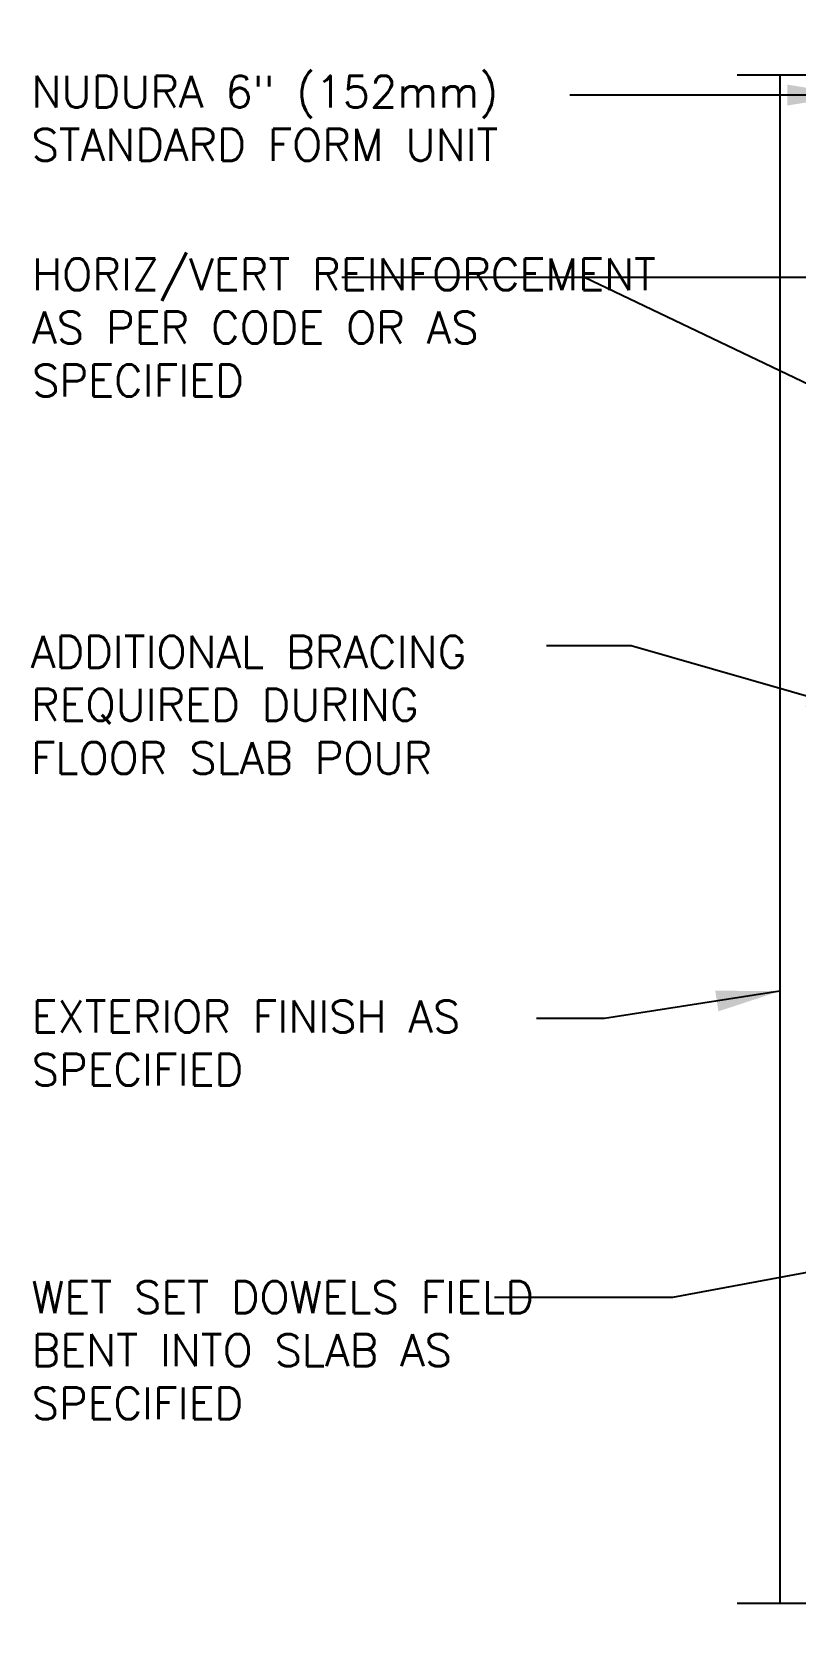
# Model space of a CAD drawing. Header units: inches. Extents: x 174.2 to 225.6, y 18.6 to 95.8.
# Drawn here: x 174.17 to 192.15, y 57.76 to 95.76 of the extents above; entities that cross this region are included whole.
import ezdxf

# ---------------------------------------------------------------- set-up
doc = ezdxf.new("R2010")
doc.units = ezdxf.units.IN
doc.header["$MEASUREMENT"] = 0
doc.layers.add('LINE9', color=9, linetype='Continuous')
doc.layers.add('TEXT', color=4, linetype='Continuous')
doc.styles.add('DIM', font='romans.shx', dxfattribs={"width": 0.7})
doc.styles.add('ROMANS', font='romans.shx', dxfattribs={"height": 0.75})
doc.dimstyles.new('ext_8', dxfattribs={"dimscale": 8, "dimtxt": 0.09375, "dimasz": 0.09375, "dimexe": 0.09375, "dimexo": 0.0625, "dimgap": 0.0625, "dimtad": 1, "dimdec": 1, "dimzin": 3, "dimdsep": 46, "dimlunit": 4, "dimtxsty": 'DIM', "dimcen": 0.09, "dimdle": 0.09375, "dimclrt": 4, "dimadec": 0, "dimazin": 0, "dimtfac": 1, "dimtdec": 1, "dimtmove": 2, "dimatfit": 3, "dimfxl": 1, "dimfrac": 2, "dimtolj": 1, "dimtzin": 0, "dimarcsym": 0})

msp = doc.modelspace()

# ---------------------------------------------------------------- linework, layer by layer
at = {"layer": 'LINE9'}
msp.add_line((191.771, 94.761), (191.771, 58.761), dxfattribs=at)
for points in [[(190.771, 94.761), (197.146, 94.761), (198.146, 93.761), (198.146, 95.761), (199.146, 94.761), (204.771, 94.761)], [(190.771, 58.761), (197.146, 58.761), (198.146, 57.761), (198.146, 59.761), (199.146, 58.761), (204.771, 58.761)]]:
    msp.add_lwpolyline(points, dxfattribs=at)

# ---------------------------------------------------------------- texts
at = {"layer": 'TEXT', "char_height": 0.75, "attachment_point": 4, "style": 'ROMANS'}
for s, insert, width in [('NUDURA 6" (152mm) STANDARD FORM UNIT', (174.151, 93.737), 13.9131), ('HORIZ/VERT REINFORCEMENT AS PER CODE OR AS SPECIFIED', (174.167, 88.809), 16.22436), ('ADDITIONAL BRACING REQUIRED DURING FLOOR SLAB POUR', (174.137, 79.92), 12.17415), ('EXTERIOR FINISH AS SPECIFIED', (174.153, 71.954), 13.18701), ('WET SET DOWELS FIELD BENT INTO SLAB AS SPECIFIED', (174.153, 64.721), 13.18701)]:
    msp.add_mtext(s, dxfattribs=dict(at, insert=insert, width=width))

# ---------------------------------------------------------------- leaders
at = {"layer": 'TEXT'}
for points, override in [([(193.45, 94.282), (186.824, 94.282)], {"dimasz": 0.1875, "dimtad": 0}), ([(198.146, 89.988), (181.461, 89.988)], {"dimasz": 0.1875, "dimtad": 0}), ([(198.279, 84.666), (187.172, 89.988)], {"dimasz": 0.1875, "dimgap": 0.0625, "dimtad": 0}), ([(193.884, 79.698), (188.272, 81.307), (186.275, 81.307)], {"dimasz": 0.1875, "dimtad": 0}), ([(191.771, 73.177), (187.647, 72.534), (186.045, 72.534)], {"dimasz": 0.1875, "dimtad": 0}), ([(197.646, 67.522), (189.248, 65.963), (185.05, 65.963)], {"dimasz": 0.1875, "dimtad": 0})]:
    msp.add_leader(points, dimstyle='ext_8', override=override, dxfattribs=at)

doc.saveas('drawing.dxf')
